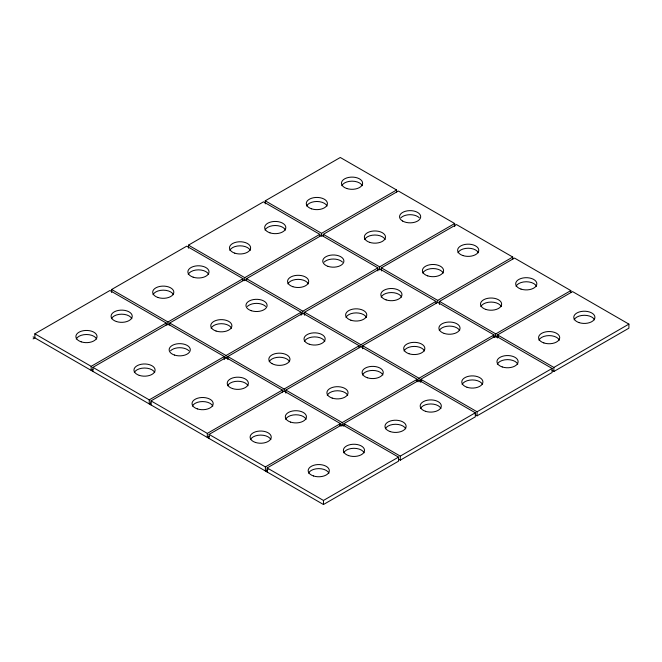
<?xml version="1.0" encoding="UTF-8"?>
<svg xmlns="http://www.w3.org/2000/svg" width="662" height="662" viewBox="0 0 662 662"><rect width="100%" height="100%" fill="white"/><g stroke="black" fill="none" stroke-linecap="round" stroke-linejoin="round"><path stroke-width="0.99" d="M33.1 338.903L34.863 337.885L34.863 333.822L109.9 290.502L166.212 323.015L166.212 325.05M111.655 292.538L111.655 289.484L186.692 246.165L243.012 278.677L243.012 280.705M188.455 248.192L188.455 245.147L263.493 201.827L319.804 234.34L319.804 236.367M265.255 203.855L265.255 200.809L340.293 157.482L396.604 189.994L396.604 192.03M34.863 333.822L91.174 366.334L166.212 323.015M111.655 289.484L167.974 321.997L243.012 278.677M188.455 245.147L244.766 277.659L319.804 234.34M265.255 200.809L321.567 233.322L396.604 189.994M92.937 371.415L92.937 367.352L167.974 324.032L224.286 356.545L224.286 359.59M169.729 325.05L169.729 323.015L244.766 279.695L301.086 312.207L301.086 315.253M246.529 280.705L246.529 278.677L321.567 235.349L377.878 267.862L377.878 270.915M323.329 236.367L323.329 234.34L398.367 191.012L454.678 223.524L454.678 226.578M92.961 369.371L91.174 370.397L91.174 366.334M92.937 367.352L149.248 399.865L224.286 356.545M169.729 323.015L226.048 355.527L301.086 312.207M246.529 278.677L302.84 311.19L377.878 267.862M323.329 234.34L379.64 266.852L454.678 223.524M151.01 404.945L151.01 400.882L226.048 357.554L282.36 390.067L282.36 392.103M227.802 359.59L227.802 356.545L302.84 313.217L359.16 345.73L359.16 347.765M304.603 315.253L304.603 312.207L379.64 268.88L435.952 301.392L435.952 303.428M381.403 270.915L381.403 267.862L456.441 224.542L512.752 257.055L512.752 259.09M151.035 402.901L149.248 403.928L149.248 399.865M151.01 400.882L207.322 433.395L282.36 390.067M227.802 356.545L284.122 389.057L359.16 345.73M304.603 312.207L360.914 344.72L435.952 301.392M381.403 267.862L437.714 300.374L512.752 257.055M209.084 438.476L209.084 434.413L284.122 391.085L340.433 423.597L340.433 425.633M285.876 393.12L285.876 390.067L360.914 346.747L417.234 379.26L417.234 381.295M362.677 348.783L362.677 345.73L437.714 302.41L494.026 334.922L494.026 336.95M439.477 304.437L439.477 301.392L514.515 258.072L570.826 290.585L570.826 292.612M209.109 436.423L207.322 437.458L207.322 433.395M209.084 434.413L265.396 466.925L340.433 423.597M285.876 390.067L342.196 422.579L417.234 379.26M362.677 345.73L418.988 378.242L494.026 334.922M439.477 301.392L495.788 333.905L570.826 290.585M267.15 472.006L267.15 467.935L342.196 424.615L398.507 457.128L398.507 461.191L323.47 504.518L33.1 336.875M343.95 425.633L343.95 423.597L418.988 380.278L475.308 412.79L475.308 416.853L400.27 460.173L398.474 459.147M420.751 382.305L420.751 379.26L495.788 335.94L552.1 368.453L552.1 372.516L477.062 415.835L475.275 414.809M497.551 337.968L497.551 334.922L572.589 291.603L628.9 324.115L628.9 328.178L553.862 371.498L552.075 370.463M268.077 469.441L265.396 470.988L265.396 466.925M343.09 426.129L344.869 425.103M419.882 381.792L421.669 380.758M496.682 337.454L498.469 336.42M267.15 467.935L323.47 500.447L398.507 457.128M343.95 423.597L400.27 456.11L475.308 412.79M420.751 379.26L477.062 411.772L552.1 368.453M497.551 334.922L553.862 367.435L628.9 324.115M493.107 336.42L494.895 337.454M416.307 380.758L418.094 381.792M339.507 425.103L341.302 426.129M553.862 367.435L553.862 371.498M495.788 333.905L495.788 336.95M477.062 411.772L477.062 415.835M437.714 300.374L437.714 302.41M418.988 378.242L418.988 381.295M400.27 456.11L400.27 460.173M379.64 266.852L379.64 269.897M360.914 344.72L360.914 346.747M342.196 422.579L342.196 425.633M323.47 500.447L323.47 504.518M321.567 233.322L321.567 236.367M302.84 311.19L302.84 314.235M284.122 389.057L284.122 391.085M244.766 277.659L244.766 280.705M226.048 355.527L226.048 358.572M167.974 321.997L167.974 325.05M341.832 185.691A10.575 6.107 0 0 1 352.043 181.165A10.575 6.107 0 0 1 362.263 185.691M306.638 206.014A10.575 6.107 0 0 1 316.85 201.488A10.575 6.107 0 0 1 327.069 206.014M400.957 217.748A10.575 6.107 0 0 1 419.278 217.748M364.704 239.545A10.575 6.107 0 0 1 374.924 235.018A10.575 6.107 0 0 1 385.143 239.545M422.778 273.075A10.575 6.107 0 0 1 432.998 268.549A10.575 6.107 0 0 1 443.217 273.075M457.98 252.752A10.575 6.107 0 0 1 468.191 248.225A10.575 6.107 0 0 1 478.411 252.752M516.054 286.282A10.575 6.107 0 0 1 526.265 281.755A10.575 6.107 0 0 1 536.485 286.282M480.852 306.597A10.575 6.107 0 0 1 491.072 302.071A10.575 6.107 0 0 1 501.291 306.597M574.128 319.804A10.575 6.107 0 0 1 584.339 315.286A10.575 6.107 0 0 1 594.559 319.804M538.926 340.127A10.575 6.107 0 0 1 549.146 335.601A10.575 6.107 0 0 1 559.365 340.127M287.912 283.882A10.575 6.107 0 0 1 298.123 279.356A10.575 6.107 0 0 1 308.343 283.882M381.18 297.089A10.575 6.107 0 0 1 391.399 292.563A10.575 6.107 0 0 1 401.611 297.089M345.986 317.412A10.575 6.107 0 0 1 356.197 312.886A10.575 6.107 0 0 1 366.417 317.412M497.327 364.15A10.575 6.107 0 0 1 507.547 359.623A10.575 6.107 0 0 1 517.758 364.15M462.134 384.465A10.575 6.107 0 0 1 472.345 379.938A10.575 6.107 0 0 1 482.565 384.465M439.254 330.619A10.575 6.107 0 0 1 449.473 326.093A10.575 6.107 0 0 1 459.685 330.619M229.838 250.352A10.575 6.107 0 0 1 240.049 245.825A10.575 6.107 0 0 1 250.269 250.352M265.032 230.037A10.575 6.107 0 0 1 275.251 225.51A10.575 6.107 0 0 1 285.463 230.037M324.165 262.086A10.575 6.107 0 0 1 342.486 262.086M404.06 350.943A10.575 6.107 0 0 1 414.271 346.416A10.575 6.107 0 0 1 424.491 350.943M247.365 306.432A10.575 6.107 0 0 1 265.685 306.432M211.112 328.22A10.575 6.107 0 0 1 221.331 323.693A10.575 6.107 0 0 1 231.543 328.22M269.186 361.75A10.575 6.107 0 0 1 279.405 357.223A10.575 6.107 0 0 1 289.617 361.75M304.379 341.427A10.575 6.107 0 0 1 314.599 336.9A10.575 6.107 0 0 1 324.819 341.427M188.231 274.374A10.575 6.107 0 0 1 198.451 269.848A10.575 6.107 0 0 1 208.671 274.374M153.038 294.689A10.575 6.107 0 0 1 163.257 290.163A10.575 6.107 0 0 1 173.469 294.689M327.26 395.28A10.575 6.107 0 0 1 337.479 390.754A10.575 6.107 0 0 1 347.691 395.28M362.453 374.957A10.575 6.107 0 0 1 372.673 370.43A10.575 6.107 0 0 1 382.893 374.957M385.334 428.802A10.575 6.107 0 0 1 395.553 424.276A10.575 6.107 0 0 1 405.765 428.802M420.527 408.487A10.575 6.107 0 0 1 430.747 403.961A10.575 6.107 0 0 1 440.966 408.487M192.385 406.087A10.575 6.107 0 0 1 202.605 401.561A10.575 6.107 0 0 1 212.825 406.087M227.587 385.764A10.575 6.107 0 0 1 237.799 381.238A10.575 6.107 0 0 1 248.018 385.764M170.564 350.769A10.575 6.107 0 0 1 188.885 350.769M134.312 372.557A10.575 6.107 0 0 1 144.531 368.031A10.575 6.107 0 0 1 154.751 372.557M76.238 339.035A10.575 6.107 0 0 1 86.457 334.509A10.575 6.107 0 0 1 96.677 339.035M285.661 419.294A10.575 6.107 0 0 1 295.873 414.768A10.575 6.107 0 0 1 306.092 419.294M111.439 318.712A10.575 6.107 0 0 1 121.651 314.185A10.575 6.107 0 0 1 131.87 318.712M250.459 439.618A10.575 6.107 0 0 1 260.679 435.091A10.575 6.107 0 0 1 270.899 439.618M343.735 452.825A10.575 6.107 0 0 1 353.947 448.298A10.575 6.107 0 0 1 364.166 452.825M308.533 473.148A10.575 6.107 0 0 1 318.753 468.622A10.575 6.107 0 0 1 328.973 473.148M346.756 188.496A10.575 6.107 0 0 0 362.627 183.209A10.575 6.107 0 0 0 346.756 177.921A10.575 6.107 0 0 0 346.756 188.496M311.562 208.82A10.575 6.107 0 0 0 327.425 203.532A10.575 6.107 0 0 0 311.562 198.244A10.575 6.107 0 0 0 311.562 208.82M369.636 242.35A10.575 6.107 0 0 0 385.499 237.062A10.575 6.107 0 0 0 369.636 231.774A10.575 6.107 0 0 0 369.636 242.35M402.645 221.058A10.575 6.107 0 0 0 420.337 218.319A10.575 6.107 0 0 0 407.387 210.839A10.575 6.107 0 0 0 402.645 221.058M462.904 255.557A10.575 6.107 0 0 0 478.775 250.269A10.575 6.107 0 0 0 462.904 244.981A10.575 6.107 0 0 0 462.904 255.557M427.71 275.88A10.575 6.107 0 0 0 443.573 270.584A10.575 6.107 0 0 0 427.71 265.297A10.575 6.107 0 0 0 427.71 275.88M520.977 289.087A10.575 6.107 0 0 0 536.849 283.799A10.575 6.107 0 0 0 520.977 278.503A10.575 6.107 0 0 0 520.977 289.087M485.784 309.402A10.575 6.107 0 0 0 501.647 304.115A10.575 6.107 0 0 0 485.784 298.827A10.575 6.107 0 0 0 485.784 309.402M579.051 322.609A10.575 6.107 0 0 0 594.923 317.321A10.575 6.107 0 0 0 579.051 312.034A10.575 6.107 0 0 0 579.051 322.609M543.858 342.933A10.575 6.107 0 0 0 559.721 337.645A10.575 6.107 0 0 0 543.858 332.357A10.575 6.107 0 0 0 543.858 342.933M269.964 232.842A10.575 6.107 0 0 0 285.827 227.546A10.575 6.107 0 0 0 269.964 222.258A10.575 6.107 0 0 0 269.964 232.842M386.112 299.894A10.575 6.107 0 0 0 401.975 294.607A10.575 6.107 0 0 0 386.112 289.319A10.575 6.107 0 0 0 386.112 299.894M350.91 320.218A10.575 6.107 0 0 0 366.781 314.93A10.575 6.107 0 0 0 350.91 309.642A10.575 6.107 0 0 0 350.91 320.218M328.038 266.364A10.575 6.107 0 0 0 343.901 261.076A10.575 6.107 0 0 0 328.038 255.789A10.575 6.107 0 0 0 328.038 266.364M292.836 286.687A10.575 6.107 0 0 0 308.707 281.4A10.575 6.107 0 0 0 292.836 276.112A10.575 6.107 0 0 0 292.836 286.687M234.762 253.157A10.575 6.107 0 0 0 250.633 247.869A10.575 6.107 0 0 0 234.762 242.582A10.575 6.107 0 0 0 234.762 253.157M502.251 366.955A10.575 6.107 0 0 0 518.123 361.667A10.575 6.107 0 0 0 502.251 356.371A10.575 6.107 0 0 0 502.251 366.955M467.058 387.27A10.575 6.107 0 0 0 482.921 381.982A10.575 6.107 0 0 0 467.058 376.695A10.575 6.107 0 0 0 467.058 387.27M444.185 333.425A10.575 6.107 0 0 0 460.049 328.137A10.575 6.107 0 0 0 444.185 322.849A10.575 6.107 0 0 0 444.185 333.425M408.984 353.74A10.575 6.107 0 0 0 424.855 348.452A10.575 6.107 0 0 0 408.984 343.164A10.575 6.107 0 0 0 408.984 353.74M251.237 310.701A10.575 6.107 0 0 0 267.1 305.414A10.575 6.107 0 0 0 251.237 300.126A10.575 6.107 0 0 0 251.237 310.701M216.044 331.025A10.575 6.107 0 0 0 231.907 325.737A10.575 6.107 0 0 0 216.044 320.449A10.575 6.107 0 0 0 216.044 331.025M271.925 363.587A10.575 6.107 0 0 0 289.617 360.848A10.575 6.107 0 0 0 276.666 353.367A10.575 6.107 0 0 0 271.925 363.587M309.311 344.232A10.575 6.107 0 0 0 325.174 338.944A10.575 6.107 0 0 0 309.311 333.656A10.575 6.107 0 0 0 309.311 344.232M193.163 277.179A10.575 6.107 0 0 0 209.026 271.892A10.575 6.107 0 0 0 193.163 266.596A10.575 6.107 0 0 0 193.163 277.179M157.97 297.495A10.575 6.107 0 0 0 173.833 292.207A10.575 6.107 0 0 0 157.97 286.919A10.575 6.107 0 0 0 157.97 297.495M332.192 398.085A10.575 6.107 0 0 0 348.055 392.798A10.575 6.107 0 0 0 332.192 387.502A10.575 6.107 0 0 0 332.192 398.085M367.385 377.762A10.575 6.107 0 0 0 383.248 372.474A10.575 6.107 0 0 0 367.385 367.187A10.575 6.107 0 0 0 367.385 377.762M390.257 431.607A10.575 6.107 0 0 0 406.129 426.32A10.575 6.107 0 0 0 390.257 421.032A10.575 6.107 0 0 0 390.257 431.607M425.459 411.292A10.575 6.107 0 0 0 441.322 406.005A10.575 6.107 0 0 0 425.459 400.717A10.575 6.107 0 0 0 425.459 411.292M174.437 355.047A10.575 6.107 0 0 0 190.3 349.759A10.575 6.107 0 0 0 174.437 344.463A10.575 6.107 0 0 0 174.437 355.047M197.317 408.893A10.575 6.107 0 0 0 213.181 403.605A10.575 6.107 0 0 0 197.317 398.317A10.575 6.107 0 0 0 197.317 408.893M232.511 388.569A10.575 6.107 0 0 0 248.374 383.281A10.575 6.107 0 0 0 232.511 377.994A10.575 6.107 0 0 0 232.511 388.569M139.243 375.362A10.575 6.107 0 0 0 155.107 370.075A10.575 6.107 0 0 0 139.243 364.787A10.575 6.107 0 0 0 139.243 375.362M81.169 341.832A10.575 6.107 0 0 0 97.033 336.544A10.575 6.107 0 0 0 81.169 331.257A10.575 6.107 0 0 0 81.169 341.832M116.363 321.517A10.575 6.107 0 0 0 132.235 316.229A10.575 6.107 0 0 0 116.363 310.941A10.575 6.107 0 0 0 116.363 321.517M290.585 422.099A10.575 6.107 0 0 0 306.448 416.812A10.575 6.107 0 0 0 290.585 411.524A10.575 6.107 0 0 0 290.585 422.099M255.391 442.423A10.575 6.107 0 0 0 271.255 437.135A10.575 6.107 0 0 0 255.391 431.847A10.575 6.107 0 0 0 255.391 442.423M313.465 475.953A10.575 6.107 0 0 0 329.328 470.665A10.575 6.107 0 0 0 313.465 465.369A10.575 6.107 0 0 0 313.465 475.953M348.659 455.63A10.575 6.107 0 0 0 364.522 450.342A10.575 6.107 0 0 0 348.659 445.054A10.575 6.107 0 0 0 348.659 455.63"/></g></svg>
